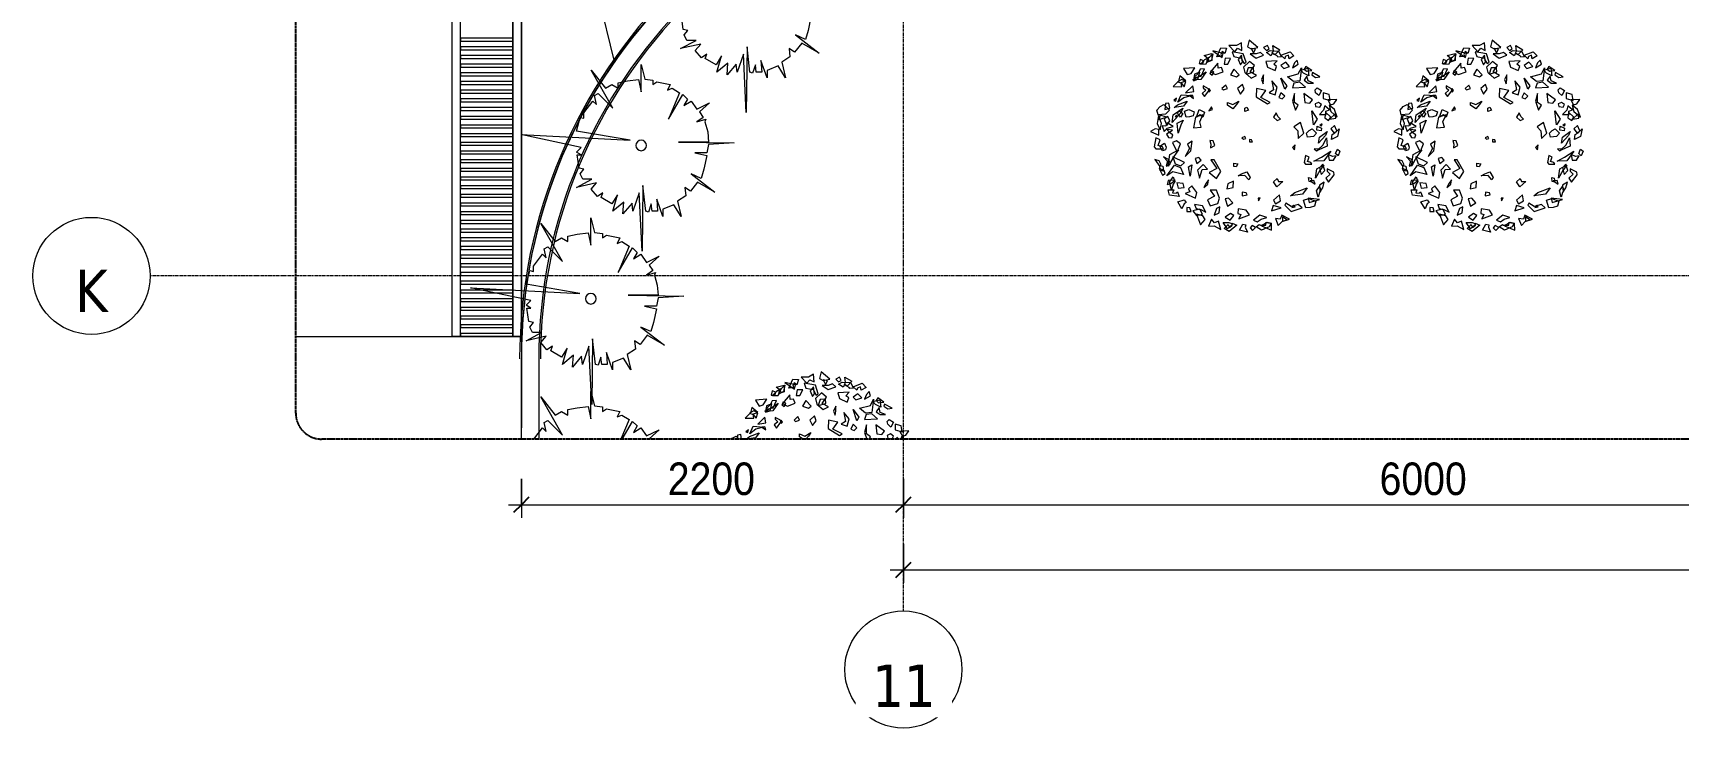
# Model space of a CAD drawing. Header units: millimetres. Extents: x 94264 to 187823, y -5375 to 75426.
# Drawn here: x 123761 to 133237, y 59132 to 63137 of the extents above; entities that cross this region are included whole.
import ezdxf

# ---------------------------------------------------------------- set-up
doc = ezdxf.new("R2010")
doc.units = ezdxf.units.MM
for name, pattern in [('Dash - Tight', [4.5, 3, -1.5]), ('Grid Line', [22.225, 12.7, -3.175, 3.175, -3.175]), ('Hidden', [7.14375, 4.7625, -2.38125])]:
    doc.linetypes.add(name, pattern=pattern)
for name, color, linetype, lineweight in [('A-ANNO-DIMS', 211, 'Continuous', 9), ('A-ANNO-DIMS-75', 211, 'Continuous', 9), ('A-DETL-GENF-2', 92, 'Dash - Tight', 18), ('A-DETL-GENF-3', 92, 'Hidden', 25), ('A-DETL-THIN', 151, 'Continuous', 18), ('A-FLOR', 192, 'Continuous', 18), ('A-WALL', 113, 'Continuous', 18), ('G-IMPT', 8, 'Continuous', 18), ('L-PLNT-1', 253, 'Continuous', 18), ('M-EQPM', 50, 'Continuous', 18), ('S-GRID-1', 1, 'Grid Line', 9), ('S-GRID-IDEN', 1, 'Continuous', 9)]:
    doc.layers.add(name, color=color, linetype=linetype, lineweight=lineweight)
doc.styles.add('Tahoma_B', font='tahomabd.ttf', dxfattribs={"height": 243.75})
doc.styles.add('UTM Avo', font='', dxfattribs={"width": 0.9, "height": 187.5})
doc.styles.get('UTM Avo').set_extended_font_data('UTM Avo')
doc.dimstyles.new('1_Dim_chi_tiet_2_5', dxfattribs={"dimscale": 304.8, "dimtxt": 187.368928, "dimasz": 0.295276, "dimexe": 0.246063, "dimexo": 0.0625, "dimgap": 0.024606, "dimtad": 1, "dimdec": 0, "dimrnd": 5, "dimzin": 0, "dimdsep": 46, "dimtxsty": 'UTM Avo', "dimblk1": 'OBLIQUE', "dimblk2": 'OBLIQUE', "dimsah": 1, "dimcen": 0.09, "dimdle": 0.246063, "dimazin": 0, "dimtfac": 1, "dimtdec": 4, "dimtix": 1, "dimtmove": 0, "dimatfit": 3, "dimfxl": 0.492126, "dimfxlon": 1, "dimtvp": 1, "dimtolj": 1, "dimtzin": 0, "dimarcsym": 2})

# ---------------------------------------------------------------- blocks, each defined once
blk = doc.blocks.new('CAY BACH TRINH - CAY BACH TRINH_dwg-V37-TKCS_RAMP DỐC 2 - MẶT BẰNG TẦNG 1')
at = {"layer": 'G-IMPT'}
for p, q in [((-1611, 536), (-1595, 553)), ((-220, 591), (-270, 536)), ((1447, 578), (1458, 536)), ((1501, 536), (1447, 578))]:
    blk.add_line(p, q, dxfattribs=at)
at = {"layer": 'G-IMPT', "flags": 128}
for points in [[(-715, 1368), (-728, 1408), (-805, 1472), (-663, 1508), (-663, 1385)], [(-648, 1504), (-672, 1392), (-758, 1347), (-746, 1419), (-706, 1444)], [(-477, 1437), (-459, 1512), (-646, 1555)], [(-578, 1452), (-505, 1613), (-404, 1608), (-431, 1511), (-482, 1548), (-505, 1489), (-486, 1456)], [(-357, 1653), (-250, 1541), (-201, 1603), (-123, 1566), (-133, 1703), (-220, 1653)], [(-83, 1327), (-48, 1351), (-99, 1506), (-301, 1542), (-270, 1454), (-140, 1428)], [(7, 1749), (-25, 1628), (43, 1591), (160, 1616)], [(23, 1503), (131, 1428), (267, 1478), (209, 1528), (131, 1503)], [(121, 1587), (40, 1602), (86, 1521)], [(335, 1653), (267, 1616), (316, 1566), (365, 1591)], [(533, 1553), (590, 1452), (520, 1446), (509, 1467), (423, 1512), (399, 1468), (319, 1525), (383, 1562)], [(423, 1516), (443, 1553), (433, 1653), (560, 1578), (472, 1491)], [(579, 1478), (745, 1541), (813, 1466), (725, 1416), (716, 1478), (657, 1453), (647, 1416)], [(-1174, 1238), (-1112, 1130), (-1037, 1152), (-972, 1252)], [(-989, 1076), (-860, 1099), (-799, 1231), (-876, 1225), (-913, 1152)], [(-874, 1403), (-896, 1328), (-826, 1327), (-809, 1379)], [(-870, 1320), (-769, 1323), (-719, 1438), (-798, 1395)], [(-697, 1145), (-671, 1210), (-634, 1180), (-660, 1114)], [(-556, 1333), (-692, 1179), (-600, 1129), (-460, 1181), (-492, 1255), (-553, 1247)], [(-428, 1425), (-446, 1319), (-376, 1318), (-327, 1420)], [(-269, 1228), (-328, 1128), (-220, 1091), (-172, 1128)], [(-133, 1478), (-191, 1403), (-152, 1303), (-113, 1353)], [(14, 1366), (-94, 1266), (-74, 1166), (43, 1066), (140, 1116), (23, 1178), (101, 1291)], [(-50, 1140), (92, 1178), (86, 1252), (-14, 1249)], [(511, 1378), (306, 1366), (335, 1266), (472, 1203), (501, 1278), (452, 1316)], [(667, 1353), (579, 1291), (628, 1241), (735, 1278)], [(696, 1091), (891, 1141), (949, 1253), (920, 1016), (803, 1003)], [(871, 1391), (823, 1341), (784, 1253), (891, 1316)], [(1064, 1244), (1080, 1108), (985, 1158), (937, 1212)], [(1027, 1278), (998, 1228), (1037, 1191), (1135, 1203)], [(-1364, 914), (-1208, 910), (-1218, 988), (-1136, 1017), (-1240, 1107), (-1267, 1010)], [(-1164, 910), (-1135, 1007), (-1204, 1044), (-1282, 1000), (-1216, 980)], [(-1010, 928), (-1137, 803), (-990, 828)], [(-766, 1181), (-866, 1042), (-1009, 1038), (-900, 1094)], [(-996, 1019), (-915, 1047), (-883, 1171), (-978, 1137)], [(-840, 791), (-799, 735), (-718, 839), (-724, 876), (-821, 927), (-821, 894), (-775, 847)], [(-415, 941), (-483, 878), (-454, 853), (-386, 878)], [(-113, 953), (-201, 878), (-152, 778), (-84, 866)], [(267, 1128), (228, 1041), (257, 966), (267, 1041)], [(413, 1016), (443, 853), (365, 803), (472, 766), (511, 903)], [(647, 866), (579, 1066), (686, 928)], [(813, 978), (784, 891), (1018, 903), (920, 991)], [(1047, 1103), (998, 1028), (1066, 978), (1164, 978), (1066, 1016)], [(1144, 1166), (1135, 1128), (1203, 1078), (1281, 1091)], [(1261, 753), (1203, 803), (1193, 853), (1232, 891), (1310, 841)], [(-1302, 703), (-1351, 666), (-1312, 653)], [(-1109, 650), (-1174, 560), (-1345, 537), (-1285, 585)], [(-1279, 631), (-1217, 768), (-1027, 752), (-1169, 714)], [(-993, 702), (-1009, 756), (-1064, 751)], [(-717, 878), (-717, 816), (-688, 841)], [(140, 878), (131, 728), (335, 603), (384, 628), (218, 716), (306, 841)], [(579, 803), (540, 716), (599, 691), (647, 741)], [(988, 791), (1008, 628), (1096, 616), (1144, 678)], [(1310, 591), (1252, 628), (1193, 603), (1203, 553), (1281, 541)], [(1339, 702), (1463, 665), (1444, 774), (1337, 802)], [(1422, 673), (1471, 586), (1531, 604), (1583, 684)]]:
    blk.add_lwpolyline(points, close=True, dxfattribs=at)
for points in [[(-1426, 536), (-1440, 618), (-1501, 607), (-1509, 536)], [(-321, 536), (-386, 578), (-386, 628), (-289, 591), (-181, 653), (-220, 591)], [(823, 791), (784, 653), (826, 536)], [(868, 536), (891, 578), (823, 628), (823, 791)], [(-1595, 553), (-1527, 591), (-1473, 536)], [(-667, 536), (-671, 550), (-680, 536)], [(-49, 536), (-35, 541), (-32, 536)], [(1405, 536), (1368, 568), (1360, 536)]]:
    blk.add_lwpolyline(points, dxfattribs=at)
blk = doc.blocks.new('CAY BACH TRINH - CAY BACH TRINH-V38-TKCS_RAMP DỐC 2 - MẶT BẰNG TẦNG 1')
at = {"xscale": 0.3200000000000001, "yscale": 0.3200000000000001, "zscale": 0.3200000000000001}
blk.add_blockref('CAY BACH TRINH - CAY BACH TRINH_dwg-V37-TKCS_RAMP DỐC 2 - MẶT BẰNG TẦNG 1', (0, 0), dxfattribs=at)
blk = doc.blocks.new('CAY BACH TRINH - CAY BACH TRINH_dwg-2249800-TKCS_RAMP DỐC 2 - MẶT BẰNG TẦNG 1')
at = {"layer": 'G-IMPT', "flags": 128}
for points in [[(-715, 1368), (-728, 1408), (-805, 1472), (-663, 1508), (-663, 1385)], [(-648, 1504), (-672, 1392), (-758, 1347), (-746, 1419), (-706, 1444)], [(-477, 1437), (-459, 1512), (-646, 1555)], [(-578, 1452), (-505, 1613), (-404, 1608), (-431, 1511), (-482, 1548), (-505, 1489), (-486, 1456)], [(-357, 1653), (-250, 1541), (-201, 1603), (-123, 1566), (-133, 1703), (-220, 1653)], [(-83, 1327), (-48, 1351), (-99, 1506), (-301, 1542), (-270, 1454), (-140, 1428)], [(7, 1749), (-25, 1628), (43, 1591), (160, 1616)], [(23, 1503), (131, 1428), (267, 1478), (209, 1528), (131, 1503)], [(121, 1587), (40, 1602), (86, 1521)], [(335, 1653), (267, 1616), (316, 1566), (365, 1591)], [(533, 1553), (590, 1452), (520, 1446), (509, 1467), (423, 1512), (399, 1468), (319, 1525), (383, 1562)], [(423, 1516), (443, 1553), (433, 1653), (560, 1578), (472, 1491)], [(579, 1478), (745, 1541), (813, 1466), (725, 1416), (716, 1478), (657, 1453), (647, 1416)], [(-1174, 1238), (-1112, 1130), (-1037, 1152), (-972, 1252)], [(-989, 1076), (-860, 1099), (-799, 1231), (-876, 1225), (-913, 1152)], [(-874, 1403), (-896, 1328), (-826, 1327), (-809, 1379)], [(-870, 1320), (-769, 1323), (-719, 1438), (-798, 1395)], [(-697, 1145), (-671, 1210), (-634, 1180), (-660, 1114)], [(-556, 1333), (-692, 1179), (-600, 1129), (-460, 1181), (-492, 1255), (-553, 1247)], [(-428, 1425), (-446, 1319), (-376, 1318), (-327, 1420)], [(-269, 1228), (-328, 1128), (-220, 1091), (-172, 1128)], [(-133, 1478), (-191, 1403), (-152, 1303), (-113, 1353)], [(14, 1366), (-94, 1266), (-74, 1166), (43, 1066), (140, 1116), (23, 1178), (101, 1291)], [(-50, 1140), (92, 1178), (86, 1252), (-14, 1249)], [(511, 1378), (306, 1366), (335, 1266), (472, 1203), (501, 1278), (452, 1316)], [(667, 1353), (579, 1291), (628, 1241), (735, 1278)], [(696, 1091), (891, 1141), (949, 1253), (920, 1016), (803, 1003)], [(871, 1391), (823, 1341), (784, 1253), (891, 1316)], [(1064, 1244), (1080, 1108), (985, 1158), (937, 1212)], [(1027, 1278), (998, 1228), (1037, 1191), (1135, 1203)], [(-1364, 914), (-1208, 910), (-1218, 988), (-1136, 1017), (-1240, 1107), (-1267, 1010)], [(-1164, 910), (-1135, 1007), (-1204, 1044), (-1282, 1000), (-1216, 980)], [(-1010, 928), (-1137, 803), (-990, 828)], [(-766, 1181), (-866, 1042), (-1009, 1038), (-900, 1094)], [(-996, 1019), (-915, 1047), (-883, 1171), (-978, 1137)], [(-840, 791), (-799, 735), (-718, 839), (-724, 876), (-821, 927), (-821, 894), (-775, 847)], [(-415, 941), (-483, 878), (-454, 853), (-386, 878)], [(-113, 953), (-201, 878), (-152, 778), (-84, 866)], [(267, 1128), (228, 1041), (257, 966), (267, 1041)], [(413, 1016), (443, 853), (365, 803), (472, 766), (511, 903)], [(647, 866), (579, 1066), (686, 928)], [(813, 978), (784, 891), (1018, 903), (920, 991)], [(1047, 1103), (998, 1028), (1066, 978), (1164, 978), (1066, 1016)], [(1144, 1166), (1135, 1128), (1203, 1078), (1281, 1091)], [(1261, 753), (1203, 803), (1193, 853), (1232, 891), (1310, 841)], [(-1424, 524), (-1440, 618), (-1501, 607), (-1513, 501)], [(-1302, 703), (-1351, 666), (-1312, 653)], [(-1109, 650), (-1174, 560), (-1345, 537), (-1285, 585)], [(-1279, 631), (-1217, 768), (-1027, 752), (-1169, 714)], [(-993, 702), (-1009, 756), (-1064, 751)], [(-717, 878), (-717, 816), (-688, 841)], [(-220, 591), (-289, 516), (-386, 578), (-386, 628), (-289, 591), (-181, 653)], [(140, 878), (131, 728), (335, 603), (384, 628), (218, 716), (306, 841)], [(579, 803), (540, 716), (599, 691), (647, 741)], [(823, 791), (784, 653), (842, 491), (891, 578), (823, 628)], [(988, 791), (1008, 628), (1096, 616), (1144, 678)], [(1310, 591), (1252, 628), (1193, 603), (1203, 553), (1281, 541)], [(1339, 702), (1463, 665), (1444, 774), (1337, 802)], [(1422, 673), (1471, 586), (1531, 604), (1583, 684)], [(-1595, 553), (-1527, 591), (-1429, 491), (-1497, 416), (-1634, 403), (-1653, 491)], [(-1597, 135), (-1570, 248), (-1626, 391), (-1648, 247)], [(-1619, 320), (-1482, 361), (-1595, 398)], [(-1478, 213), (-1422, 297), (-1459, 373), (-1523, 336)], [(-1380, 266), (-1361, 403), (-1185, 528), (-1224, 441)], [(-1328, 370), (-1279, 378), (-1302, 402)], [(-1274, 77), (-1290, 255), (-1183, 312), (-1221, 219)], [(-1283, 435), (-1251, 475), (-1188, 428), (-1232, 366)], [(-1065, 367), (-1127, 366), (-1158, 473), (-1082, 500), (-981, 458), (-1000, 389)], [(-855, 181), (-881, 279), (-825, 405), (-958, 362), (-994, 169)], [(-942, 366), (-893, 503), (-795, 453), (-825, 366), (-873, 403)], [(-721, 477), (-654, 499), (-671, 550)], [(-74, 528), (-35, 541), (-6, 491), (-74, 466)], [(491, 441), (443, 366), (511, 303), (569, 328), (521, 378)], [(1135, 478), (1232, 328), (1164, 228), (1154, 328)], [(1270, 413), (1394, 410), (1386, 473), (1452, 496), (1368, 568), (1347, 490)], [(1378, 453), (1369, 353), (1437, 303), (1476, 366)], [(1447, 578), (1476, 466), (1593, 366), (1544, 503)], [(1553, 425), (1451, 325), (1568, 345)], [(-1619, 40), (-1622, 139), (-1683, 152), (-1767, 105)], [(-1363, 198), (-1471, 259), (-1494, 200), (-1562, 210), (-1523, 107), (-1467, 166)], [(-1482, 60), (-1448, -1), (-1384, -6), (-1369, 43), (-1433, 90)], [(-1478, 141), (-1429, 91), (-1371, 128)], [(-74, 16), (-123, -9), (-94, -34), (-55, -22)], [(813, 191), (881, 116), (891, -22), (988, 78), (930, 266)], [(1085, 125), (1140, 155), (1218, 75), (1163, 15), (1054, 5), (1038, 75)], [(1310, 166), (1300, 116), (1222, 128), (1232, 203)], [(1256, -105), (1272, 5), (1412, 105), (1381, 35)], [(1319, 245), (1280, 215), (1311, 205)], [(1476, 153), (1534, 78), (1583, 116), (1544, 216)], [(1624, 156), (1594, 16), (1487, -41), (1502, 50), (1551, 81)], [(-1595, -47), (-1673, -9), (-1702, -172), (-1673, -209), (-1536, -209), (-1556, -172), (-1634, -147)], [(-1515, -106), (-1486, -178), (-1501, -227), (-1553, -242), (-1599, -161)], [(-1449, -521), (-1419, -309), (-1263, -222), (-1351, -346)], [(-1291, -267), (-1232, -115), (-1304, -62), (-1376, -95)], [(-1145, -345), (-1046, -242), (-1021, -71), (-1105, -125), (-1069, -201)], [(-688, -191), (-610, -147), (-641, -60), (-704, -55), (-685, -122)], [(11, -79), (65, -80), (51, -44), (11, -37)], [(832, -134), (784, -184), (823, -222)], [(1477, -247), (1352, -421), (1173, -426), (1309, -356)], [(1179, -205), (1218, -245), (1264, -215)], [(1398, -9), (1408, -159), (1232, -234), (1339, -134)], [(1563, -293), (1595, -211), (1641, -250), (1609, -331)], [(-1604, -526), (-1578, -497), (-1615, -421), (-1690, -396)], [(-1553, -680), (-1504, -649), (-1521, -598), (-1613, -563)], [(-1546, -521), (-1536, -609), (-1595, -596), (-1604, -509)], [(-1489, -516), (-1411, -473), (-1448, -396), (-1534, -351), (-1465, -430)], [(-1173, -669), (-1368, -622), (-1473, -694), (-1336, -498), (-1227, -542)], [(-1224, -515), (-1157, -451), (-1369, -353), (-1324, -476)], [(-1024, -493), (-1058, -702), (-1088, -530)], [(-935, -470), (-860, -411), (-900, -361), (-966, -383)], [(-888, -735), (-838, -578), (-745, -570), (-823, -487), (-921, -590)], [(-582, -741), (-504, -613), (-626, -407), (-681, -406), (-575, -561), (-711, -631)], [(-229, -532), (-269, -525), (-272, -467), (-200, -477)], [(1085, -355), (1023, -325), (999, -455), (1023, -485), (1132, -485), (1116, -455), (1054, -435)], [(1202, -735), (1225, -565), (1350, -495), (1280, -595)], [(1330, -484), (1271, -546), (1300, -671), (1369, -596)], [(1384, -736), (1435, -805), (1537, -675), (1529, -628), (1408, -565), (1408, -607), (1465, -665)], [(1427, -309), (1447, -409), (1525, -409), (1573, -334), (1505, -346)], [(-1468, -852), (-1402, -831), (-1326, -772), (-1450, -777)], [(-1390, -946), (-1429, -809), (-1361, -709), (-1332, -796), (-1361, -846)], [(-1270, -915), (-1163, -901), (-1183, -834), (-1295, -817)], [(-1144, -1010), (-957, -1095), (-936, -993), (-1027, -873), (-1088, -926), (-1063, -982)], [(-811, -903), (-736, -844), (-727, -764), (-770, -826)], [(-393, -926), (-281, -901), (-277, -790), (-378, -835)], [(-129, -656), (-34, -622), (23, -722), (0, -767), (-69, -688), (-193, -693)], [(614, -795), (506, -893), (444, -803), (510, -740), (536, -796)], [(1124, -735), (1132, -805), (1085, -795), (1077, -725)], [(1193, -846), (1173, -780), (1104, -785)], [(1249, -1075), (1218, -965), (1272, -885), (1295, -955), (1272, -995)], [(1359, -809), (1271, -859), (1281, -984), (1330, -909)], [(-1251, -1066), (-1426, -1044), (-1452, -946), (-1351, -943), (-1371, -1002), (-1308, -1008), (-1282, -979)], [(-1130, -1172), (-1165, -1196), (-1203, -1289), (-1280, -1164), (-1162, -1128)], [(-698, -1231), (-557, -1193), (-527, -1096), (-584, -953), (-693, -951), (-619, -1061), (-741, -1124)], [(-384, -1242), (-286, -1181), (-363, -1098), (-424, -1108)], [(-120, -1056), (-31, -1033), (-45, -997), (-117, -988)], [(176, -1143), (205, -1087), (168, -1096)], [(550, -1034), (443, -1134), (482, -1196), (569, -1146)], [(667, -1184), (647, -1221), (764, -1334), (959, -1271), (891, -1209), (764, -1246)], [(1048, -911), (967, -1024), (753, -1052), (829, -993)], [(1103, -1266), (1025, -1267), (986, -1133), (1081, -1099), (1208, -1151), (1184, -1238)], [(1066, -1096), (1086, -1171), (1271, -1121)], [(-1117, -1335), (-1039, -1334), (-1059, -1267), (-1114, -1266)], [(-883, -1296), (-1010, -1321), (-942, -1409), (-834, -1384)], [(-771, -1348), (-831, -1232), (-975, -1212), (-947, -1284), (-866, -1298)], [(-872, -1573), (-787, -1482), (-829, -1416), (-944, -1384)], [(-505, -1659), (-547, -1509), (-620, -1542), (-671, -1472), (-727, -1598), (-626, -1595)], [(-622, -1399), (-535, -1360), (-523, -1254), (-580, -1280)], [(-336, -1491), (-270, -1405), (-332, -1372), (-423, -1439)], [(-180, -1469), (12, -1396), (-45, -1309), (-194, -1290), (-200, -1370), (-142, -1392)], [(323, -1445), (199, -1404), (83, -1492), (153, -1523), (221, -1476)], [(411, -1324), (581, -1272), (441, -1226)], [(731, -1476), (595, -1400), (567, -1474), (481, -1461), (531, -1590), (600, -1516)], [(608, -1509), (686, -1484), (608, -1434)], [(775, -1261), (835, -1251), (807, -1222)], [(-386, -1646), (-464, -1534), (-357, -1534), (-289, -1559)], [(-215, -1584), (-355, -1693), (-443, -1641), (-373, -1567), (-346, -1624), (-297, -1583), (-299, -1545)], [(-55, -1574), (-63, -1616), (-24, -1708), (-167, -1674), (-109, -1565)], [(69, -1680), (123, -1624), (62, -1590), (23, -1629)], [(228, -1671), (131, -1609), (189, -1571), (209, -1584), (306, -1584), (306, -1534), (404, -1546), (365, -1609)], [(411, -1674), (406, -1550), (330, -1534), (226, -1592)]]:
    blk.add_lwpolyline(points, close=True, dxfattribs=at)
blk = doc.blocks.new('CAY BACH TRINH - CAY BACH TRINH-2249732-TKCS_RAMP DỐC 2 - MẶT BẰNG TẦNG 1')
at = {"xscale": 0.3200000000000001, "yscale": 0.3200000000000001, "zscale": 0.3200000000000001}
blk.add_blockref('CAY BACH TRINH - CAY BACH TRINH_dwg-2249800-TKCS_RAMP DỐC 2 - MẶT BẰNG TẦNG 1', (0, 0), dxfattribs=at)
blk = doc.blocks.new('CAY MAI VAN PHUC - CAY DUC SOC_dwg-V45-TKCS_RAMP DỐC 2 - MẶT BẰNG TẦNG 1')
at = {"layer": 'G-IMPT', "flags": 128}
for points in [[(-416, -242), (-353, -324), (-326, -298), (-340, -364), (-313, -378), (-207, -271), (-366, -550), (-260, -418), (-213, -444), (-167, -418), (-167, -457), (-100, -471), (-20, -481), (0, -391), (0, -590), (26, -484), (86, -477), (86, -444), (113, -464), (212, -444), (192, -404), (226, -418), (279, -384), (220, -242)], [(229, -242), (305, -371), (339, -338), (312, -291), (365, -324), (405, -265), (498, -311), (425, -245), (427, -242)]]:
    blk.add_lwpolyline(points, dxfattribs=at)
blk = doc.blocks.new('CAY MAI VAN PHUC - CAY BONG TRANG-2256527-TKCS_RAMP DỐC 2 - MẶT BẰNG TẦNG 1')
at = {"extrusion": (0, 0, -1), "xscale": 0.7894736842105263, "yscale": 0.7894736842105263, "zscale": -0.7894736842105263, "rotation": 180}
blk.add_blockref('CAY MAI VAN PHUC - CAY DUC SOC_dwg-V45-TKCS_RAMP DỐC 2 - MẶT BẰNG TẦNG 1', (0, 0), dxfattribs=at)
blk = doc.blocks.new('CAY MAI VAN PHUC - CAY DUC SOC_dwg-V43-TKCS_RAMP DỐC 2 - MẶT BẰNG TẦNG 1')
at = {"layer": 'G-IMPT', "flags": 128}
blk.add_lwpolyline([(33, 479), (13, 293), (6, 772), (-14, 347), (-60, 479), (-67, 420), (-133, 499), (-127, 413), (-207, 479), (-173, 360), (-213, 426), (-293, 380), (-280, 347), (-320, 373), (-366, 320), (-326, 274), (-473, 307), (-360, 247), (-426, 247), (-446, 207), (-419, 174), (-453, 167), (-466, 68), (-439, 68), (-473, 48), (-439, 14), (-878, -79), (-80, -39), (-473, -105), (-446, -205), (-419, -198), (-419, -238), (-353, -324), (-326, -298), (-340, -364), (-313, -378), (-207, -271), (-366, -550), (-260, -418), (-213, -444), (-167, -418), (-167, -457), (-100, -471), (-20, -481), (0, -391), (0, -590), (26, -484), (86, -477), (86, -444), (113, -464), (212, -444), (192, -404), (226, -418), (279, -384), (199, -192), (305, -371), (339, -338), (312, -291), (365, -324), (405, -265), (498, -311), (425, -245), (452, -205), (405, -172), (472, -192), (465, -172), (485, -99), (492, -25), (272, -25), (678, -19), (492, -6), (478, 54), (392, 54), (478, 74), (458, 174), (438, 240), (365, 207), (538, 340), (412, 267), (359, 333), (319, 307), (325, 367), (266, 406), (292, 519), (239, 433), (159, 466), (159, 519), (113, 393), (119, 479), (79, 479), (73, 426), (53, 486)], close=True, dxfattribs=at)
at = {"layer": 'G-IMPT'}
blk.add_circle((0, 0), 38.6, dxfattribs=at)
blk = doc.blocks.new('CAY MAI VAN PHUC - CAY BONG TRANG-V46-TKCS_RAMP DỐC 2 - MẶT BẰNG TẦNG 1')
at = {"extrusion": (0, 0, -1), "xscale": 0.7894736842105263, "yscale": 0.7894736842105263, "zscale": -0.7894736842105263, "rotation": 180}
blk.add_blockref('CAY MAI VAN PHUC - CAY DUC SOC_dwg-V43-TKCS_RAMP DỐC 2 - MẶT BẰNG TẦNG 1', (0, 0), dxfattribs=at)
blk = doc.blocks.new('THOAT NUOC 300 - w300-4726151-TKCS_RAMP DỐC 2 - MẶT BẰNG TẦNG 1')
at = {"layer": 'M-EQPM'}
for p, q in [((-4187.2, 150), (-4187.2, 200)), ((4167.2, 200), (-4187.2, 200)), ((-4187.2, -150), (-4187.2, 150)), ((-4167.2, 150), (-4187.2, 150)), ((-4187.2, 150), (4167.2, 150)), ((-4167.2, 150), (-4167.2, -150)), ((-4137.2, -150), (-4137.2, 150)), ((-4117.2, 150), (-4137.2, 150)), ((-4117.2, 150), (-4117.2, -150)), ((-4087.1, -150), (-4087.1, 150)), ((-4067.1, 150), (-4087.1, 150)), ((-4067.1, 150), (-4067.1, -150)), ((-4037.1, -150), (-4037.1, 150)), ((-4017.1, 150), (-4037.1, 150)), ((-4017.1, 150), (-4017.1, -150)), ((-3987.1, -150), (-3987.1, 150)), ((-3967.1, 150), (-3987.1, 150)), ((-3967.1, 150), (-3967.1, -150)), ((-3937.1, -150), (-3937.1, 150)), ((-3917.1, 150), (-3937.1, 150)), ((-3917.1, 150), (-3917.1, -150)), ((-3887, -150), (-3887, 150)), ((-3867, 150), (-3887, 150)), ((-3867, 150), (-3867, -150)), ((-3837, -150), (-3837, 150)), ((-3817, 150), (-3837, 150)), ((-3817, 150), (-3817, -150)), ((-3787, -150), (-3787, 150)), ((-3767, 150), (-3787, 150)), ((-3767, 150), (-3767, -150)), ((-3737, -150), (-3737, 150)), ((-3717, 150), (-3737, 150)), ((-3717, 150), (-3717, -150)), ((-3686.9, -150), (-3686.9, 150)), ((-3666.9, 150), (-3686.9, 150)), ((-3666.9, 150), (-3666.9, -150)), ((-3636.9, -150), (-3636.9, 150)), ((-3616.9, 150), (-3636.9, 150)), ((-3616.9, 150), (-3616.9, -150)), ((-3586.9, -150), (-3586.9, 150)), ((-3566.9, 150), (-3586.9, 150)), ((-3566.9, 150), (-3566.9, -150)), ((-3536.9, -150), (-3536.9, 150)), ((-3516.9, 150), (-3536.9, 150)), ((-3516.9, 150), (-3516.9, -150)), ((-3486.8, -150), (-3486.8, 150)), ((-3466.8, 150), (-3486.8, 150)), ((-3466.8, 150), (-3466.8, -150)), ((-3436.8, -150), (-3436.8, 150)), ((-3416.8, 150), (-3436.8, 150)), ((-3416.8, 150), (-3416.8, -150)), ((-3386.8, -150), (-3386.8, 150)), ((-3366.8, 150), (-3386.8, 150)), ((-3366.8, 150), (-3366.8, -150)), ((-3336.8, -150), (-3336.8, 150)), ((-3316.8, 150), (-3336.8, 150)), ((-3316.8, 150), (-3316.8, -150)), ((-3286.7, -150), (-3286.7, 150)), ((-3266.7, 150), (-3286.7, 150)), ((-3266.7, 150), (-3266.7, -150)), ((-3236.7, -150), (-3236.7, 150)), ((-3216.7, 150), (-3236.7, 150)), ((-3216.7, 150), (-3216.7, -150)), ((-3186.7, -150), (-3186.7, 150)), ((-3166.7, 150), (-3186.7, 150)), ((-3166.7, 150), (-3166.7, -150)), ((-3136.6, -150), (-3136.6, 150)), ((-3116.6, 150), (-3136.6, 150)), ((-3116.6, 150), (-3116.6, -150)), ((-3086.6, -150), (-3086.6, 150)), ((-3066.6, 150), (-3086.6, 150)), ((-3066.6, 150), (-3066.6, -150)), ((-3036.6, -150), (-3036.6, 150)), ((-3016.6, 150), (-3036.6, 150)), ((-3016.6, 150), (-3016.6, -150)), ((-2986.6, -150), (-2986.6, 150)), ((-2966.6, 150), (-2986.6, 150)), ((-2966.6, 150), (-2966.6, -150)), ((-2936.5, -150), (-2936.5, 150)), ((-2916.5, 150), (-2936.5, 150)), ((-2916.5, 150), (-2916.5, -150)), ((-2886.5, -150), (-2886.5, 150)), ((-2866.5, 150), (-2886.5, 150)), ((-2866.5, 150), (-2866.5, -150)), ((-2836.5, -150), (-2836.5, 150)), ((-2816.5, 150), (-2836.5, 150)), ((-2816.5, 150), (-2816.5, -150)), ((-2786.5, -150), (-2786.5, 150)), ((-2766.5, 150), (-2786.5, 150)), ((-2766.5, 150), (-2766.5, -150)), ((-2736.4, -150), (-2736.4, 150)), ((-2716.4, 150), (-2736.4, 150)), ((-2716.4, 150), (-2716.4, -150)), ((-2686.4, -150), (-2686.4, 150)), ((-2666.4, 150), (-2686.4, 150)), ((-2666.4, 150), (-2666.4, -150)), ((-2636.4, -150), (-2636.4, 150)), ((-2616.4, 150), (-2636.4, 150)), ((-2616.4, 150), (-2616.4, -150)), ((-2586.4, -150), (-2586.4, 150)), ((-2566.4, 150), (-2586.4, 150)), ((-2566.4, 150), (-2566.4, -150)), ((-2536.3, -150), (-2536.3, 150)), ((-2516.3, 150), (-2536.3, 150)), ((-2516.3, 150), (-2516.3, -150)), ((-2486.3, -150), (-2486.3, 150)), ((-2466.3, 150), (-2486.3, 150)), ((-2466.3, 150), (-2466.3, -150)), ((-4187.2, -150), (-4167.2, -150)), ((-4187.2, -194.1), (-4187.2, -150)), ((-4187.2, -150), (4167.2, -150)), ((-4137.2, -150), (-4117.2, -150)), ((-4087.1, -150), (-4067.1, -150)), ((-4037.1, -150), (-4017.1, -150)), ((-3987.1, -150), (-3967.1, -150)), ((-3937.1, -150), (-3917.1, -150)), ((-3887, -150), (-3867, -150)), ((-3837, -150), (-3817, -150)), ((-3787, -150), (-3767, -150)), ((-3737, -150), (-3717, -150)), ((-3686.9, -150), (-3666.9, -150)), ((-3636.9, -150), (-3616.9, -150)), ((-3586.9, -150), (-3566.9, -150)), ((-3536.9, -150), (-3516.9, -150)), ((-3486.8, -150), (-3466.8, -150)), ((-3436.8, -150), (-3416.8, -150)), ((-3386.8, -150), (-3366.8, -150)), ((-3336.8, -150), (-3316.8, -150)), ((-3286.7, -150), (-3266.7, -150)), ((-3236.7, -150), (-3216.7, -150)), ((-3186.7, -150), (-3166.7, -150)), ((-3136.6, -150), (-3116.6, -150)), ((-3086.6, -150), (-3066.6, -150)), ((-3036.6, -150), (-3016.6, -150)), ((-2986.6, -150), (-2966.6, -150)), ((-2936.5, -150), (-2916.5, -150)), ((-2886.5, -150), (-2866.5, -150)), ((-2836.5, -150), (-2816.5, -150)), ((-2786.5, -150), (-2766.5, -150)), ((-2736.4, -150), (-2716.4, -150)), ((-2686.4, -150), (-2666.4, -150)), ((-2636.4, -150), (-2616.4, -150)), ((-2586.4, -150), (-2566.4, -150)), ((-2536.3, -150), (-2516.3, -150)), ((-2486.3, -150), (-2466.3, -150)), ((4167.2, -200), (-4084.2, -200))]:
    blk.add_line(p, q, dxfattribs=at)
blk = doc.blocks.new('BORDER VIEW - BORDER VIEW-2145816-TKCS_RAMP DỐC 2 - MẶT BẰNG TẦNG 1')
at = {"layer": 'A-DETL-GENF-3'}
for p, q in [((0, 150), (0, 12687.9)), ((20414.4, 0), (150, 0))]:
    blk.add_line(p, q, dxfattribs=at)
blk.add_arc((150, 150), 150, 180, 270, dxfattribs=at)
blk = doc.blocks.new('Grid - M_Grid Head - Circle-353313-TKCS_RAMP DỐC 2 - MẶT BẰNG TẦNG 1')
at = {"layer": 'S-GRID-IDEN'}
blk.add_circle((0, 0), 4.5, dxfattribs=at)
blk = doc.blocks.new('DIMBLOCK16-TKCS_RAMP DỐC 2 - MẶT BẰNG TẦNG 1')
at = {"layer": 'A-ANNO-DIMS-75'}
for p, q in [((126574.3, 60568.4), (126574.3, 60343.4)), ((126574.3, 60418.4), (126574.3, 60568.4)), ((128774.3, 60568.4), (128774.3, 60343.4)), ((128774.3, 60418.4), (128774.3, 60568.4)), ((126499.3, 60418.4), (128774.3, 60418.4))]:
    blk.add_line(p, q, dxfattribs=at)
at = {"layer": 'A-ANNO-DIMS-75', "lineweight": 25}
for p, q in [((126574.3, 60418.4), (126619.3, 60463.4)), ((128774.3, 60418.4), (128819.3, 60463.4)), ((126574.3, 60418.4), (126529.3, 60373.4)), ((128774.3, 60418.4), (128729.3, 60373.4))]:
    blk.add_line(p, q, dxfattribs=at)
at = {"layer": 'A-ANNO-DIMS-75', "color": 0, "insert": (127417.5, 60662), "char_height": 187.5, "width": 616.236, "attachment_point": 1, "line_spacing_factor": 1.110334, "style": 'UTM Avo'}
blk.add_mtext('2200', dxfattribs=at)
blk = doc.blocks.new('_Oblique')
at = {"color": 0, "linetype": 'ByBlock', "lineweight": -2}
blk.add_line((-0.5, -0.5), (0.5, 0.5), dxfattribs=at)
blk = doc.blocks.new('DIMBLOCK17-TKCS_RAMP DỐC 2 - MẶT BẰNG TẦNG 1')
at = {"layer": 'A-ANNO-DIMS-75'}
for p, q in [((128774.3, 60568.4), (128774.3, 60343.4)), ((128774.3, 60418.4), (128774.3, 60568.4)), ((134774.3, 60568.4), (134774.3, 60343.4)), ((134774.3, 60418.4), (134774.3, 60568.4)), ((128774.3, 60418.4), (134774.3, 60418.4))]:
    blk.add_line(p, q, dxfattribs=at)
at = {"layer": 'A-ANNO-DIMS-75', "lineweight": 25}
for p, q in [((128774.3, 60418.4), (128819.3, 60463.4)), ((134774.3, 60418.4), (134819.3, 60463.4)), ((128774.3, 60418.4), (128729.3, 60373.4)), ((134774.3, 60418.4), (134729.3, 60373.4))]:
    blk.add_line(p, q, dxfattribs=at)
at = {"layer": 'A-ANNO-DIMS-75', "color": 0, "insert": (131517.5, 60662), "char_height": 187.5, "width": 616.236, "attachment_point": 1, "line_spacing_factor": 1.110334, "style": 'UTM Avo'}
blk.add_mtext('6000', dxfattribs=at)
blk = doc.blocks.new('DIMBLOCK22-TKCS_RAMP DỐC 2 - MẶT BẰNG TẦNG 1')
at = {"layer": 'A-ANNO-DIMS-75'}
for p, q in [((128774.3, 60193.4), (128774.3, 59968.4)), ((128774.3, 60043.4), (128774.3, 60193.4)), ((145274.3, 60193.4), (145274.3, 59968.4)), ((145274.3, 60043.4), (145274.3, 60193.4)), ((128699.3, 60043.4), (145349.3, 60043.4))]:
    blk.add_line(p, q, dxfattribs=at)
at = {"layer": 'A-ANNO-DIMS-75', "lineweight": 25}
for p, q in [((128774.3, 60043.4), (128819.3, 60088.4)), ((145274.3, 60043.4), (145319.3, 60088.4)), ((128774.3, 60043.4), (128729.3, 59998.4)), ((145274.3, 60043.4), (145229.3, 59998.4))]:
    blk.add_line(p, q, dxfattribs=at)
at = {"layer": 'A-ANNO-DIMS-75', "color": 0, "insert": (136703.4, 60287), "char_height": 187.5, "width": 770.294, "attachment_point": 1, "line_spacing_factor": 1.110334, "style": 'UTM Avo'}
blk.add_mtext('16500', dxfattribs=at)

msp = doc.modelspace()

# ---------------------------------------------------------------- linework, layer by layer
at = {"layer": 'A-DETL-THIN'}
for p, q in [((126574.3, 72361.9), (126574.3, 60861.9)), ((126574.3, 65161.4), (127109.4, 62972))]:
    msp.add_line(p, q, dxfattribs=at)
msp.add_arc((129574.3, 61261.9), 3000, 90, 180, dxfattribs=at)
at = {"layer": 'A-FLOR'}
for p, q in [((126224.3, 61387.5), (126224.3, 69741.9)), ((126524.3, 69741.9), (126524.3, 61387.5)), ((126574.3, 69741.9), (126574.3, 61490.5)), ((126574.3, 61490.5), (126574.3, 69741.9)), ((125274.3, 61387.5), (126568.4, 61387.5))]:
    msp.add_line(p, q, dxfattribs=at)
at = {"layer": 'A-WALL'}
for p, q in [((126574.3, 60796.9), (126574.3, 61258.6)), ((126674.3, 61258.6), (126674.3, 60796.9))]:
    msp.add_line(p, q, dxfattribs=at)
for radius in [3010, 3000, 3000, 2900, 2900, 2890]:
    msp.add_arc((129574.3, 61258.6), radius, 90, 180, dxfattribs=at)
at = {"layer": 'S-GRID-1'}
for p, q in [((128774.3, 61681.8), (128774.3, 72876.3)), ((126310.5, 61736.9), (124435.5, 61736.9)), ((144959.7, 61736.9), (126310.5, 61736.9)), ((128774.3, 59806.8), (128774.3, 61681.8))]:
    msp.add_line(p, q, dxfattribs=at)

# ---------------------------------------------------------------- block references
at = {"layer": 'A-DETL-GENF-2'}
msp.add_blockref('BORDER VIEW - BORDER VIEW-2145816-TKCS_RAMP DỐC 2 - MẶT BẰNG TẦNG 1', (125274.3, 60796.9), dxfattribs=at)
at = {"layer": 'L-PLNT-1'}
for name, p in [('CAY MAI VAN PHUC - CAY BONG TRANG-V46-TKCS_RAMP DỐC 2 - MẶT BẰNG TẦNG 1', (127864.3, 63288.6)), ('CAY BACH TRINH - CAY BACH TRINH-2249732-TKCS_RAMP DỐC 2 - MẶT BẰNG TẦNG 1', (130764.2, 62535.3)), ('CAY BACH TRINH - CAY BACH TRINH-2249732-TKCS_RAMP DỐC 2 - MẶT BẰNG TẦNG 1', (132164.2, 62535.3)), ('CAY MAI VAN PHUC - CAY BONG TRANG-V46-TKCS_RAMP DỐC 2 - MẶT BẰNG TẦNG 1', (127264.3, 62488.6)), ('CAY MAI VAN PHUC - CAY BONG TRANG-V46-TKCS_RAMP DỐC 2 - MẶT BẰNG TẦNG 1', (126974.3, 61605.6)), ('CAY BACH TRINH - CAY BACH TRINH-V38-TKCS_RAMP DỐC 2 - MẶT BẰNG TẦNG 1', (128299.3, 60625.3)), ('CAY MAI VAN PHUC - CAY BONG TRANG-2256527-TKCS_RAMP DỐC 2 - MẶT BẰNG TẦNG 1', (126974.3, 60605.6))]:
    msp.add_blockref(name, p, dxfattribs=at)
at = {"layer": 'M-EQPM', "rotation": 89.99999999999993}
msp.add_blockref('THOAT NUOC 300 - w300-4726151-TKCS_RAMP DỐC 2 - MẶT BẰNG TẦNG 1', (126374.3, 65574.7), dxfattribs=at)
at = {"layer": 'S-GRID-IDEN', "xscale": 74.99999999999996, "yscale": 74.99999999999996, "zscale": 74.99999999999996, "rotation": 89.9999999999998}
msp.add_blockref('Grid - M_Grid Head - Circle-353313-TKCS_RAMP DỐC 2 - MẶT BẰNG TẦNG 1', (124098, 61736.9), dxfattribs=at)
at = {"layer": 'S-GRID-IDEN', "xscale": 74.99999999999996, "yscale": 74.99999999999996, "zscale": 74.99999999999996}
msp.add_blockref('Grid - M_Grid Head - Circle-353313-TKCS_RAMP DỐC 2 - MẶT BẰNG TẦNG 1', (128774.3, 59469.3), dxfattribs=at)

# ---------------------------------------------------------------- dimensions: what is measured, and where the dimension line sits
at = {"layer": 'A-ANNO-DIMS'}
for base, p1, p2, override, picture, middle in [((128774.3, 60418.4), (126574.3, 60568.4), (128774.3, 60568.4), {"dimpost": '<>', "dimfxl": 2200}, 'DIMBLOCK16-TKCS_RAMP DỐC 2 - MẶT BẰNG TẦNG 1', (127674.3, 60523)), ((134774.3, 60418.4), (128774.3, 60568.4), (134774.3, 60568.4), {"dimpost": '<>', "dimfxl": 6000}, 'DIMBLOCK17-TKCS_RAMP DỐC 2 - MẶT BẰNG TẦNG 1', (131774.3, 60523)), ((145274.3, 60043.4), (128774.3, 60193.4), (145274.3, 60193.4), {"dimpost": '<>', "dimfxl": 16500}, 'DIMBLOCK22-TKCS_RAMP DỐC 2 - MẶT BẰNG TẦNG 1', (137024.3, 60148))]:
    dim = msp.add_linear_dim(base=base, p1=p1, p2=p2, dimstyle='1_Dim_chi_tiet_2_5', override=override, dxfattribs=at)
    dim.commit()
    dim.dimension.update_dxf_attribs({"geometry": picture, "text_midpoint": middle})

# ---------------------------------------------------------------- next in the draw order: texts
at = {"layer": 'S-GRID-IDEN', "char_height": 243.75, "attachment_point": 5, "line_spacing_factor": 0.996129, "style": 'Tahoma_B', "bg_fill": 3, "box_fill_scale": 1.25, "bg_fill_color": 256, "bg_fill_true_color": 13158600, "bg_fill_transparency": 0}
for s, insert, width in [('\\pt952.49944,1904.99888,2857.50075,3810.00019,4762.49962,5714.99906,6667.50094,7620.00037,8572.49981,9524.99925,10477.50113,11430.00056,12382.5,13334.99944,14287.49888,15240.00075,16192.50019,17144.99963,18097.49906,19050.00094,20002.50038,20954.99981,21907.49925,22860.00113,23812.50056,24765,25717.49944,26669.99887,27622.50075,28575.00019,29527.49963,30479.99906;K', (124097.4, 61651), 238.5), ('\\pt952.49944,1904.99888,2857.50075,3810.00019,4762.49962,5714.99906,6667.50094,7620.00037,8572.49981,9524.99925,10477.50113,11430.00056,12382.5,13334.99944,14287.49888,15240.00075,16192.50019,17144.99963,18097.49906,19050.00094,20002.50038,20954.99981,21907.49925,22860.00113,23812.50056,24765,25717.49944,26669.99887,27622.50075,28575.00019,29527.49963,30479.99906;11', (128777.5, 59375.7), 432)]:
    msp.add_mtext(s, dxfattribs=dict(at, insert=insert, width=width))

doc.saveas('drawing.dxf')
